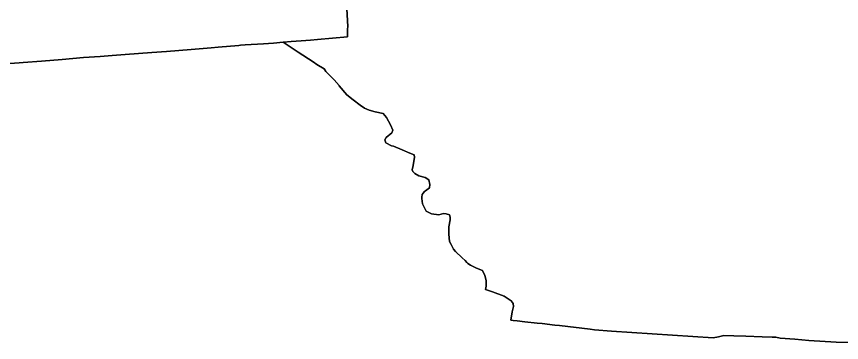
# Model space of a CAD drawing. Header units: inches. Extents: x 130170 to 284068, y 377793 to 804530.
# Drawn here: x 191506 to 194356, y 662821 to 663947 of the extents above; entities that cross this region are included whole.
import ezdxf

# ---------------------------------------------------------------- set-up
doc = ezdxf.new("R2010")
doc.units = ezdxf.units.IN
doc.header["$MEASUREMENT"] = 0
doc.layers.add('muni_il', color=7, linetype='Continuous')

msp = doc.modelspace()

# ---------------------------------------------------------------- linework, layer by layer
at = {"layer": 'muni_il'}
for points in [[(192647.5, 663973.9), (192650.2, 663912.5), (192650, 663903), (192650, 663897.2), (192649.7, 663877), (192545.4, 663867.5), (192521.7, 663865.7), (192489.9, 663863.3), (192454.8, 663860.6), (192427.9, 663858.6), (192427.8, 663858.5), (192427.5, 663858.5), (192393.8, 663855.6), (192358.9, 663852.6), (192295.8, 663848.9), (192280.2, 663847.9), (192280.2, 663847.9), (192274.4, 663847.4), (192202.9, 663841.4), (192178.2, 663839.4), (192108.9, 663833.5), (192024.4, 663826.8), (191973.4, 663822.9), (191881, 663816), (191836.2, 663812.6), (191795.1, 663809.5), (191737.2, 663805.1), (191663.1, 663799.1), (191592, 663793.2), (191528.8, 663788.5), (191515.2, 663787.5), (191466.5, 663783.6)], [(194383.5, 662820.8), (194338.3, 662822.4), (194243.9, 662827.8), (194195, 662831.9), (194144.1, 662835.9), (194129.2, 662839.1), (194129.2, 662839.1), (194117.3, 662839.4), (194116.8, 662839.5), (194082, 662840.4), (194025.8, 662842.6), (193984.1, 662843.8), (193949.9, 662844.9), (193949.5, 662844.9), (193931.5, 662840.5), (193931, 662840.4), (193912.7, 662836.4), (193562.1, 662860.2), (193503, 662864.1), (193487.5, 662866.7), (193381.6, 662879.3), (193365.9, 662881.1), (193322.4, 662885.9), (193305, 662887.4), (193262.5, 662892.3), (193235.7, 662895.2), (193222.2, 662897.1), (193214.4, 662898.2), (193218.6, 662926.6), (193222.6, 662945.1), (193221.5, 662955.6), (193215.2, 662965.3), (193191.2, 662980.7), (193150.2, 662996.2), (193126.9, 663003.6), (193128.2, 663015.4), (193128.5, 663034.8), (193124.1, 663051.8), (193116.2, 663069.9), (193095.6, 663078.1), (193074.3, 663088.2), (193065.2, 663093.4), (193061.5, 663096.7), (193055.7, 663104.5), (193045.2, 663113.8), (193022.3, 663134.8), (193015.8, 663143.4), (193007.5, 663159.4), (193001.7, 663169.6), (192999.9, 663195.4), (192999.4, 663220.1), (193003.8, 663244.5), (193004, 663253.8), (193001.7, 663262.3), (192991, 663265.8), (192981.5, 663266.2), (192965.3, 663261.5), (192940, 663264.9), (192921, 663274.8), (192908.2, 663299.4), (192906.3, 663318.8), (192906.7, 663322.8), (192907.5, 663332.1), (192911.5, 663337.1), (192915.5, 663342.5), (192919.3, 663345.4), (192932.9, 663354.9), (192934.5, 663366.9), (192930.8, 663382.6), (192918.3, 663391.4), (192896.1, 663396.9), (192882.3, 663404.7), (192875.6, 663412.1), (192873.5, 663417.7), (192876.2, 663432.4), (192881.3, 663461.6), (192880.2, 663469.6), (192865.3, 663474.6), (192838.2, 663487.1), (192808.1, 663498.9), (192802.1, 663500.8), (192781.6, 663510.3), (192778.4, 663521.2), (192783.1, 663529.1), (192802.5, 663545.5), (192806.3, 663554.9), (192798.6, 663573), (192783.9, 663597.8), (192772.7, 663612.4), (192745.6, 663617.9), (192724.3, 663623.2), (192708.1, 663630.9), (192693.5, 663640.8), (192669, 663659.9), (192647.8, 663677.1), (192620.9, 663708), (192620.2, 663708.7), (192603, 663727.9), (192603, 663727.9), (192586.4, 663746.2), (192575.1, 663757.1), (192570.8, 663763.1), (192568.5, 663766.3), (192544.1, 663781.4), (192530.6, 663790.6), (192479.3, 663824.5), (192427.8, 663858.5), (192427.9, 663858.6), (192454.8, 663860.6), (192489.9, 663863.3), (192521.7, 663865.7), (192545.4, 663867.5), (192649.7, 663877), (192650, 663897.2), (192650, 663903), (192650.2, 663912.5), (192647.5, 663973.9)], [(191466.5, 663783.6), (191515.2, 663787.5), (191528.8, 663788.5), (191592, 663793.2), (191663.1, 663799.1), (191737.2, 663805.1), (191795.1, 663809.5), (191836.2, 663812.6), (191881, 663816), (191973.4, 663822.9), (192024.4, 663826.8), (192108.9, 663833.5), (192178.2, 663839.4), (192202.9, 663841.4), (192274.4, 663847.4), (192280.2, 663847.9), (192280.2, 663847.9), (192295.8, 663848.9), (192358.9, 663852.6), (192393.8, 663855.6), (192427.5, 663858.5), (192427.8, 663858.5), (192479.3, 663824.5), (192530.6, 663790.6), (192544.1, 663781.4), (192568.5, 663766.3), (192570.8, 663763.1), (192575.1, 663757.1), (192586.4, 663746.2), (192603, 663727.9), (192603, 663727.9), (192620.2, 663708.7), (192620.9, 663708), (192647.8, 663677.1), (192669, 663659.9), (192693.5, 663640.8), (192708.1, 663630.9), (192724.3, 663623.2), (192745.6, 663617.9), (192772.7, 663612.4), (192783.9, 663597.8), (192798.6, 663573), (192806.3, 663554.9), (192802.5, 663545.5), (192783.1, 663529.1), (192778.4, 663521.2), (192781.6, 663510.3), (192802.1, 663500.8), (192808.1, 663498.9), (192838.2, 663487.1), (192865.3, 663474.6), (192880.2, 663469.6), (192881.3, 663461.6), (192876.2, 663432.4), (192873.5, 663417.7), (192875.6, 663412.1), (192882.3, 663404.7), (192896.1, 663396.9), (192918.3, 663391.4), (192930.8, 663382.6), (192934.5, 663366.9), (192932.9, 663354.9), (192919.3, 663345.4), (192915.5, 663342.5), (192911.5, 663337.1), (192907.5, 663332.1), (192906.7, 663322.8), (192906.3, 663318.8), (192908.2, 663299.4), (192921, 663274.8), (192940, 663264.9), (192965.3, 663261.5), (192981.5, 663266.2), (192991, 663265.8), (193001.7, 663262.3), (193004, 663253.8), (193003.8, 663244.5), (192999.4, 663220.1), (192999.9, 663195.4), (193001.7, 663169.6), (193007.5, 663159.4), (193015.8, 663143.4), (193022.3, 663134.8), (193045.2, 663113.8), (193055.7, 663104.5), (193061.5, 663096.7), (193065.2, 663093.4), (193074.3, 663088.2), (193095.6, 663078.1), (193116.2, 663069.9), (193124.1, 663051.8), (193128.5, 663034.8), (193128.2, 663015.4), (193126.9, 663003.6), (193150.2, 662996.2), (193191.2, 662980.7), (193215.2, 662965.3), (193221.5, 662955.6), (193222.6, 662945.1), (193218.6, 662926.6), (193214.4, 662898.2), (193222.2, 662897.1), (193235.7, 662895.2), (193262.5, 662892.3), (193305, 662887.4), (193322.4, 662885.9), (193365.9, 662881.1), (193381.6, 662879.3), (193487.5, 662866.7), (193503, 662864.1), (193562.1, 662860.2), (193912.7, 662836.4), (193931, 662840.4), (193931.5, 662840.5), (193949.5, 662844.9), (193949.9, 662844.9), (193984.1, 662843.8), (194025.8, 662842.6), (194082, 662840.4), (194116.8, 662839.5), (194117.3, 662839.4), (194129.2, 662839.1), (194129.2, 662839.1), (194144.1, 662835.9), (194195, 662831.9), (194243.9, 662827.8), (194338.3, 662822.4), (194383.5, 662820.8)]]:
    msp.add_lwpolyline(points, dxfattribs=at)

doc.saveas('drawing.dxf')
